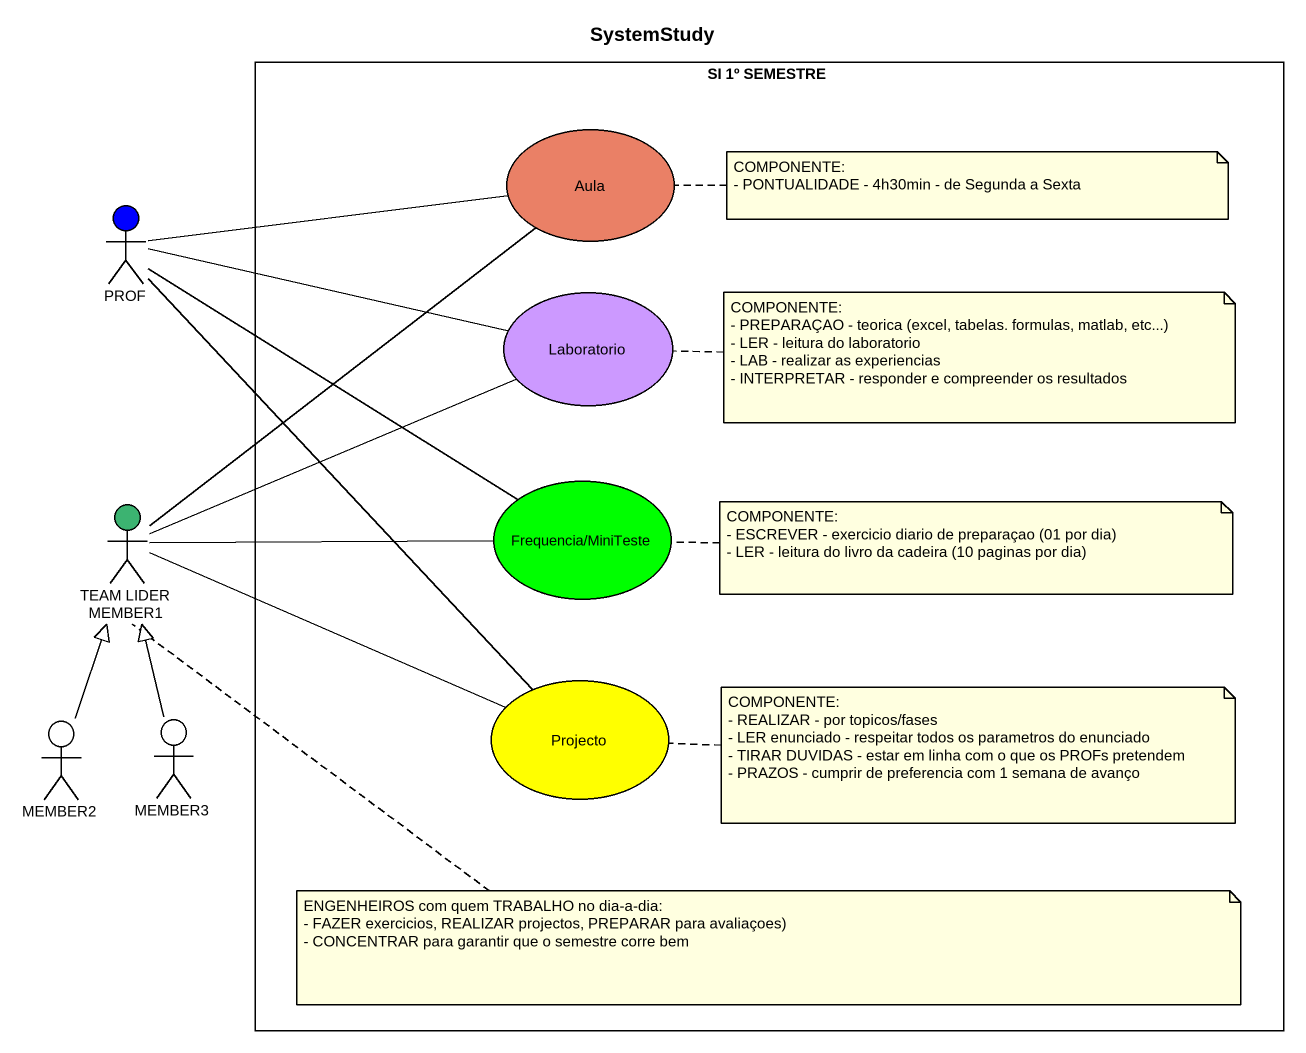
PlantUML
@startuml
title SystemStudy
rectangle "SI 1º SEMESTRE" as SI_1º_SEMESTRE {
  usecase Aula #EA8066
  usecase Laboratorio #CC99FF
  usecase "Frequencia/MiniTeste" as Frequencia_MiniTeste #00FF00
  usecase Projecto #FFFF00
}
actor PROF #0000FF
actor "TEAM LIDER MEMBER1" as TEAM_LIDER_MEMBER1 #3CB371
actor MEMBER2
actor MEMBER3
PROF -right- Aula
PROF -right- Laboratorio
PROF -right- Frequencia_MiniTeste
PROF -- Projecto
TEAM_LIDER_MEMBER1 -up- Aula
TEAM_LIDER_MEMBER1 -right- Laboratorio
TEAM_LIDER_MEMBER1 -right- Frequencia_MiniTeste
TEAM_LIDER_MEMBER1 -right- Projecto
MEMBER2 -up-|> TEAM_LIDER_MEMBER1
MEMBER3 -up-|> TEAM_LIDER_MEMBER1
note right of Aula
  COMPONENTE:
  - PONTUALIDADE - 4h30min - de Segunda a Sexta
end note
note right of Laboratorio
  COMPONENTE:
  - PREPARAÇAO - teorica (excel, tabelas. formulas, matlab, etc...)
  - LER - leitura do laboratorio
  - LAB - realizar as experiencias
  - INTERPRETAR - responder e compreender os resultados
end note
note right of Frequencia_MiniTeste
  COMPONENTE:
  - ESCREVER - exercicio diario de preparaçao (01 por dia)
  - LER - leitura do livro da cadeira (10 paginas por dia)
end note
note right of Projecto
  COMPONENTE:
  - REALIZAR - por topicos/fases
  - LER enunciado - respeitar todos os parametros do enunciado
  - TIRAR DUVIDAS - estar em linha com o que os PROFs pretendem
  - PRAZOS - cumprir de preferencia com 1 semana de avanço
end note
note right of TEAM_LIDER_MEMBER1
  ENGENHEIROS com quem TRABALHO no dia-a-dia:
  - FAZER exercicios, REALIZAR projectos, PREPARAR para avaliaçoes)
  - CONCENTRAR para garantir que o semestre corre bem
end note
@enduml
